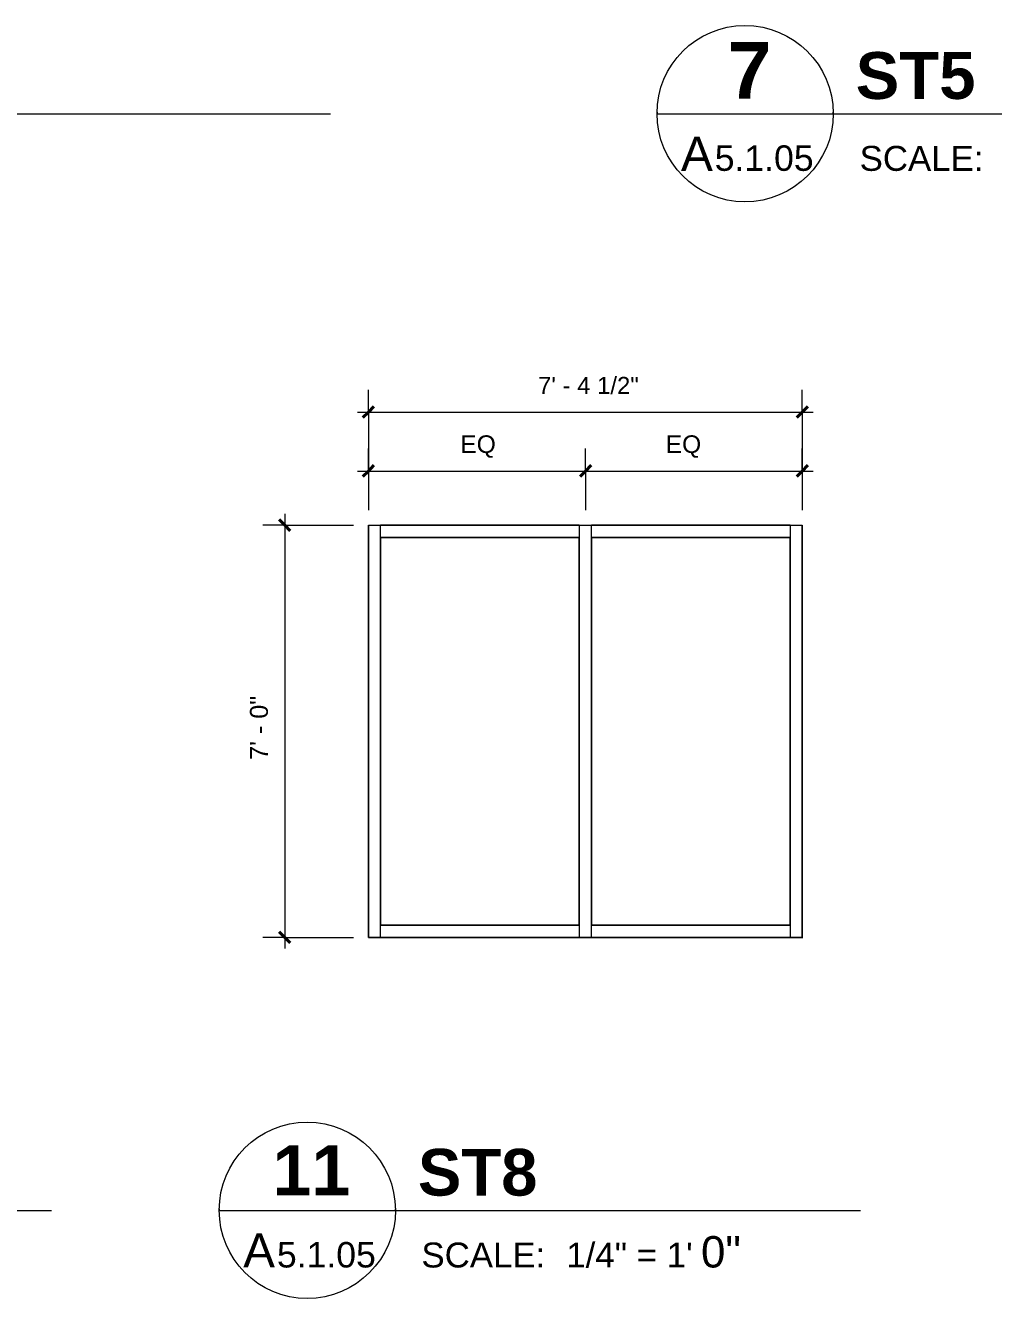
# Model space of a CAD drawing. Header units: inches. Extents: x -6061 to 13621, y -296 to 7483.
# Drawn here: x -5568 to -5370.6, y -10.3 to 249.2 of the extents above; entities that cross this region are included whole.
import ezdxf

# ---------------------------------------------------------------- set-up
doc = ezdxf.new("R2010")
doc.units = ezdxf.units.IN
doc.header["$MEASUREMENT"] = 0
doc.layers.get('0').update_dxf_attribs({"linetype": 'CONTINUOUS'})
doc.styles.add('Arial$001H0', font='arial.ttf')
doc.styles.add('Arial$101H0', font='arialbd.ttf')

msp = doc.modelspace()

# ---------------------------------------------------------------- linework, layer by layer
at = {"color": 7, "linetype": 'Continuous', "lineweight": 9, "true_color": 0x000007}
for p, q in [((-5684.83352, 231.19005), (-5505.83126, 231.19005)), ((-5439.19596, 231.19005), (-5226.31542, 231.19005)), ((-5498.06248, 170.40136), (-5498.06248, 174.96652)), ((-5409.56248, 170.40136), (-5409.56248, 174.96652)), ((-5500.30501, 170.40136), (-5407.31995, 170.40136)), ((-5498.06248, 170.40136), (-5498.06248, 150.37873)), ((-5409.56248, 170.40136), (-5409.56248, 150.37873)), ((-5498.06248, 158.38778), (-5498.06248, 162.95294)), ((-5453.77243, 158.38778), (-5453.77243, 162.95294)), ((-5409.56248, 158.38778), (-5409.56248, 162.95294)), ((-5500.30501, 158.38778), (-5453.77243, 158.38778)), ((-5498.06248, 158.38778), (-5498.06248, 150.37873)), ((-5453.77243, 158.38778), (-5407.31995, 158.38778)), ((-5453.77243, 158.38778), (-5453.77243, 150.37873)), ((-5409.56248, 158.38778), (-5409.56248, 150.37873)), ((-5515.12176, 149.65792), (-5515.12176, 61.07783)), ((-5515.12176, 147.33529), (-5519.60682, 147.33529)), ((-5515.12176, 147.33529), (-5501.10592, 147.33529)), ((-5498.06248, 147.33529), (-5495.57967, 147.33529)), ((-5498.06248, 147.33529), (-5498.06248, 63.32036)), ((-5495.57967, 63.32036), (-5495.57967, 147.33529)), ((-5495.57967, 144.85249), (-5495.57967, 147.33529)), ((-5455.05388, 147.33529), (-5495.57967, 147.33529)), ((-5455.05388, 147.33529), (-5455.05388, 144.85249)), ((-5455.05388, 147.33529), (-5452.57108, 147.33529)), ((-5455.05388, 147.33529), (-5455.05388, 63.32036)), ((-5452.57108, 144.85249), (-5452.57108, 147.33529)), ((-5412.04528, 147.33529), (-5452.57108, 147.33529)), ((-5452.57108, 63.32036), (-5452.57108, 147.33529)), ((-5412.04528, 147.33529), (-5412.04528, 144.85249)), ((-5412.04528, 147.33529), (-5409.56248, 147.33529)), ((-5412.04528, 147.33529), (-5412.04528, 63.32036)), ((-5409.56248, 63.32036), (-5409.56248, 147.33529)), ((-5455.05388, 144.85249), (-5495.57967, 144.85249)), ((-5495.57967, 144.85249), (-5495.57967, 65.80317)), ((-5495.57967, 144.85249), (-5455.05388, 144.85249)), ((-5455.05388, 65.80317), (-5455.05388, 144.85249)), ((-5452.57108, 144.85249), (-5412.04528, 144.85249)), ((-5412.04528, 144.85249), (-5452.57108, 144.85249)), ((-5452.57108, 144.85249), (-5452.57108, 65.80317)), ((-5412.04528, 65.80317), (-5412.04528, 144.85249)), ((-5495.57967, 65.80317), (-5455.05388, 65.80317)), ((-5495.57967, 63.32036), (-5495.57967, 65.80317)), ((-5455.05388, 65.80317), (-5495.57967, 65.80317)), ((-5455.05388, 65.80317), (-5455.05388, 63.32036)), ((-5452.57108, 65.80317), (-5412.04528, 65.80317)), ((-5452.57108, 63.32036), (-5452.57108, 65.80317)), ((-5412.04528, 65.80317), (-5452.57108, 65.80317)), ((-5412.04528, 65.80317), (-5412.04528, 63.32036)), ((-5515.12176, 63.32036), (-5519.60682, 63.32036)), ((-5515.12176, 63.32036), (-5501.10592, 63.32036)), ((-5498.06248, 63.32036), (-5495.57967, 63.32036)), ((-5495.57967, 63.32036), (-5498.06248, 63.32036)), ((-5495.57967, 63.32036), (-5455.05388, 63.32036)), ((-5455.05388, 63.32036), (-5495.57967, 63.32036)), ((-5452.57108, 63.32036), (-5455.05388, 63.32036)), ((-5455.05388, 63.32036), (-5452.57108, 63.32036)), ((-5452.57108, 63.32036), (-5412.04528, 63.32036)), ((-5412.04528, 63.32036), (-5452.57108, 63.32036)), ((-5409.56248, 63.32036), (-5412.04528, 63.32036)), ((-5412.04528, 63.32036), (-5409.56248, 63.32036)), ((-5763.4023, 7.65747), (-5562.69551, 7.65747)), ((-5528.49687, 7.65747), (-5397.70909, 7.65747))]:
    msp.add_line(p, q, dxfattribs=at)
at = {"color": 7, "linetype": 'Continuous', "lineweight": 40, "true_color": 0x000007}
for p, q in [((-5498.06248, 170.40136), (-5496.94121, 171.52262)), ((-5409.56248, 170.40136), (-5408.44121, 171.52262)), ((-5498.06248, 170.40136), (-5499.18375, 169.28009)), ((-5409.56248, 170.40136), (-5410.68375, 169.28009)), ((-5498.06248, 158.38778), (-5499.18375, 157.26652)), ((-5498.06248, 158.38778), (-5496.94121, 159.58914)), ((-5453.77243, 158.38778), (-5454.8937, 157.26652)), ((-5453.77243, 158.38778), (-5452.65117, 159.58914)), ((-5409.56248, 158.38778), (-5410.68375, 157.26652)), ((-5409.56248, 158.38778), (-5408.44121, 159.58914)), ((-5515.12176, 147.33529), (-5516.24302, 148.53665)), ((-5515.12176, 147.33529), (-5514.00049, 146.21403)), ((-5515.12176, 63.32036), (-5516.24302, 64.44163)), ((-5515.12176, 63.32036), (-5514.00049, 62.19909))]:
    msp.add_line(p, q, dxfattribs=at)
at = {"color": 7, "linetype": 'Continuous', "lineweight": 18, "true_color": 0x000007}
for p, q in [((-5498.06248, 63.32036), (-5498.06248, 147.33529)), ((-5498.06248, 147.33529), (-5409.56248, 147.33529)), ((-5409.56248, 147.33529), (-5409.56248, 63.32036)), ((-5498.06248, 63.32036), (-5498.06248, 63.32036)), ((-5409.56248, 63.32036), (-5409.48239, 63.32036))]:
    msp.add_line(p, q, dxfattribs=at)
at = {"color": 7, "linetype": 'Continuous', "lineweight": 9, "true_color": 0x000007}
for points in [[(-5439.19596, 231.27014), (-5439.19596, 241.20136), (-5431.18691, 249.21041), (-5421.25569, 249.21041)], [(-5421.25569, 249.21041), (-5411.32447, 249.21041), (-5403.31542, 241.20136), (-5403.23533, 231.27014)], [(-5439.19596, 231.27014), (-5439.19596, 231.5905), (-5439.19596, 231.5905), (-5439.19596, 231.27014)], [(-5421.25569, 213.24977), (-5431.18691, 213.24977), (-5439.19596, 221.33891), (-5439.19596, 231.27014)], [(-5403.23533, 231.27014), (-5403.23533, 221.33891), (-5411.32447, 213.24977), (-5421.25569, 213.24977)], [(-5403.23533, 231.27014), (-5403.23533, 231.5905), (-5403.23533, 231.5905), (-5403.23533, 231.27014)], [(-5528.49687, 7.73756), (-5528.49687, 17.66878), (-5520.48782, 25.67783), (-5510.5566, 25.67783)], [(-5510.5566, 25.67783), (-5500.62538, 25.67783), (-5492.61633, 17.66878), (-5492.53624, 7.73756)], [(-5528.49687, 7.73756), (-5528.49687, 8.05792), (-5528.49687, 8.05792), (-5528.49687, 7.73756)], [(-5492.53624, 7.73756), (-5492.53624, 8.05792), (-5492.53624, 8.05792), (-5492.53624, 7.73756)], [(-5510.5566, -10.28281), (-5520.48782, -10.28281), (-5528.49687, -2.19367), (-5528.49687, 7.73756)], [(-5492.53624, 7.73756), (-5492.53624, -2.19367), (-5500.62538, -10.28281), (-5510.5566, -10.28281)]]:
    msp.add_open_spline(points, degree=3, dxfattribs=at)

# ---------------------------------------------------------------- texts
at = {"color": 7, "true_color": 0x000007}
for s, height, style, p in [('7', 11.49773, 'Arial$101H0', (-5424.77992, 234.31339)), ('ST5', 9.540393, 'Arial$101H0', (-5398.67241, 234.2333)), ('A', 6.97383, 'Arial$001H0', (-5434.31066, 219.57673)), ('5.1.05', 5.192527, 'Arial$001H0', (-5427.42292, 219.57673)), ('SCALE:', 5.086183, 'Arial$001H0', (-5397.86952, 219.57673)), ('7\' - 4 1/2"', 3.4905041, 'Arial$001H0', (-5463.46363, 174.08532)), ('EQ', 3.590405, 'Arial$001H0', (-5479.32151, 162.07175)), ('EQ', 3.590405, 'Arial$001H0', (-5437.42995, 162.07175)), ('11', 10.190213, 'Arial$101H0', (-5517.60478, 10.78089)), ('ST8', 9.52052, 'Arial$101H0', (-5487.97133, 10.7008)), ('A', 6.97383, 'Arial$001H0', (-5523.61157, -3.95577)), ('5.1.05', 5.192527, 'Arial$001H0', (-5516.72378, -3.95577)), ('SCALE:', 5.086183, 'Arial$001H0', (-5487.25047, -3.95577)), ('1/4" = 1\'', 5.083054, 'Arial$001H0', (-5457.69711, -3.95577)), ('0"', 6.400615, 'Arial$001H0', (-5430.22605, -3.95577))]:
    msp.add_text(s, height=height, dxfattribs=dict(at, style=style)).set_placement(p)
at = {"color": 7, "true_color": 0x000007, "style": 'Arial$001H0'}
msp.add_text('7\' - 0"', height=3.667117, rotation=90, dxfattribs=at).set_placement((-5518.56587, 99.52112))

doc.saveas('drawing.dxf')
